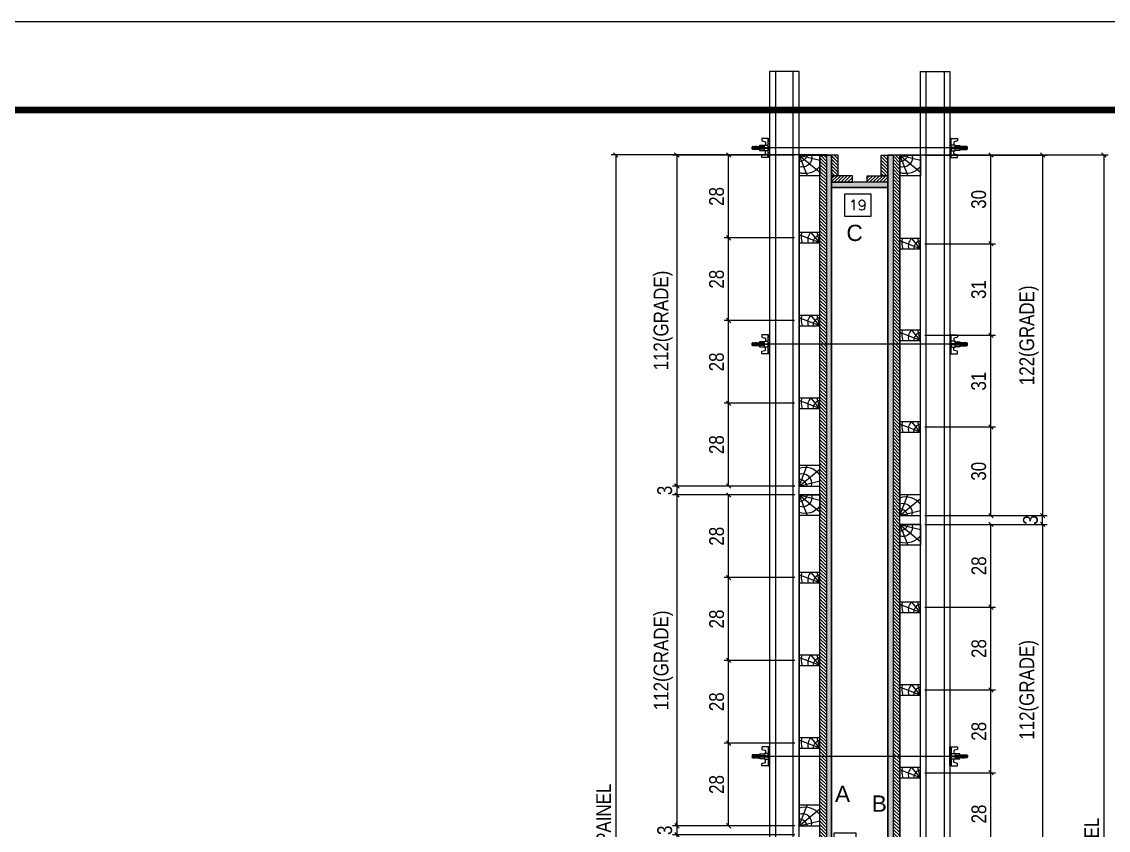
# Model space of a CAD drawing. Extents: x 14400 to 27878, y -21631 to 6985.
# Drawn here: x 16495.8 to 16988.5, y -2570.7 to -2203.9 of the extents above; entities that cross this region are included whole.
import ezdxf
from ezdxf.enums import TextEntityAlignment as Align

# ---------------------------------------------------------------- set-up
doc = ezdxf.new("R2010")
doc.units = 0
doc.linetypes.add('DASHED', pattern=[0.75, 0.5, -0.25])
for name, color, linetype in [('CHAPA', 1, 'Continuous'), ('COTA', 241, 'Continuous'), ('F-PILARES-S', 170, 'Continuous'), ('MEIO_PONT', 93, 'Continuous'), ('SARRAFO', 251, 'Continuous'), ('TEXTO_GERAL', 7, 'Continuous')]:
    doc.layers.add(name, color=color, linetype=linetype)
for name, color, linetype, lineweight in [('Folhas', 255, 'Continuous', 9), ('Hachura', 251, 'Continuous', 9), ('Madeira', 126, 'Continuous', 18), ('Perfil Metálico', 224, 'Continuous', 18), ('SARRAFO DE PRESSAO', 251, 'DASHED', 9)]:
    doc.layers.add(name, color=color, linetype=linetype, lineweight=lineweight)
doc.styles.add('ARIAL', font='arial.ttf')
doc.styles.add('COTA TECNICA 2X', font='techl___.ttf', dxfattribs={"height": 10})
doc.styles.add('ROMANS', font='romans.shx')
doc.dimstyles.new('Cota Seção interna', dxfattribs={"dimtxt": 7, "dimasz": 6, "dimexe": 0.18, "dimexo": 2, "dimgap": -4, "dimtad": 3, "dimdec": 1, "dimlfac": 0.5, "dimzin": 12, "dimdsep": 46, "dimtxsty": 'ROMANS', "dimblk": 'ARCHTICK', "dimcen": 0.09, "dimse1": 1, "dimse2": 1, "dimsd1": 1, "dimsd2": 1, "dimclrd": 180, "dimclre": 5, "dimclrt": 1, "dimadec": 0, "dimazin": 3, "dimtfac": 1, "dimtdec": 1, "dimtofl": 0, "dimtmove": 0, "dimatfit": 3, "dimldrblk": 'ARCHTICK', "dimfxl": 1, "dimtolj": 1, "dimtzin": 0, "dimarcsym": 0})
doc.dimstyles.new('SECAO PILAR', dxfattribs={"dimtxt": 10, "dimasz": 3, "dimexe": 3, "dimexo": 3, "dimgap": 3, "dimtad": 1, "dimdec": 1, "dimlfac": 0.5, "dimzin": 12, "dimdsep": 46, "dimtxsty": 'COTA TECNICA 2X', "dimblk1": 'OBLIQUE', "dimblk2": 'OBLIQUE', "dimsah": 1, "dimcen": 0.9, "dimclrd": 256, "dimclre": 256, "dimclrt": 256, "dimadec": 1, "dimazin": 3, "dimtfac": 1, "dimtdec": 1, "dimtmove": 0, "dimatfit": 3, "dimfxl": 1, "dimtolj": 1, "dimtzin": 12, "dimarcsym": 0})

# ---------------------------------------------------------------- blocks, each defined once
blk = doc.blocks.new('9999999999')
at = {"layer": 'Folhas'}
blk.add_lwpolyline([(98138.98, 34190.21), (99623.98, 34190.21), (99623.98, 35240.21), (98138.98, 35240.21)], close=True, dxfattribs=at)
at = {"layer": 'Folhas', "color": 30, "const_width": 3}
blk.add_lwpolyline([(98213.98, 34230.21), (99583.98, 34230.21), (99583.98, 35200.21), (98213.98, 35200.21)], close=True, dxfattribs=at)
blk = doc.blocks.new('*D1398')
at = {"layer": 'COTA', "color": 180, "lineweight": -2, "transparency": 16777216}
for p, q in [((548.51, 642.83), (533.51, 642.83)), ((533.51, 642.83), (533.51, 617.16)), ((548.51, 617.16), (548.51, 642.83)), ((533.51, 617.16), (548.51, 617.16))]:
    blk.add_line(p, q, dxfattribs=at)
at = {"layer": 'Defpoints', "color": 0, "transparency": 16777216}
for p in [(550.22, 1098.99), (550.22, 160.99), (552.51, 160.99)]:
    blk.add_point(p, dxfattribs=at)
at = {"layer": 'COTA', "color": 1, "transparency": 16777216, "insert": (541.01, 629.99), "char_height": 7, "attachment_point": 5, "rotation": 90, "style": 'ROMANS'}
blk.add_mtext('\\A1;469', dxfattribs=at)
blk = doc.blocks.new('_ArchTick')
at = {"color": 0, "linetype": 'ByBlock', "const_width": 0.15}
blk.add_lwpolyline([(-0.5, -0.5), (0.5, 0.5)], dxfattribs=at)
blk = doc.blocks.new('*D1409')
at = {"layer": 'COTA', "color": 180, "lineweight": -2, "transparency": 16777216}
for p, q in [((538.89, 1094.59), (520.89, 1094.59)), ((520.89, 1094.59), (520.89, 1079.59)), ((538.89, 1079.59), (538.89, 1094.59)), ((520.89, 1079.59), (538.89, 1079.59))]:
    blk.add_line(p, q, dxfattribs=at)
at = {"layer": 'Defpoints', "color": 0, "transparency": 16777216}
for p in [(512.22, 1098.99), (550.22, 1098.99), (512.22, 1075.59)]:
    blk.add_point(p, dxfattribs=at)
at = {"layer": 'COTA', "color": 1, "transparency": 16777216, "insert": (529.89, 1087.09), "char_height": 7, "attachment_point": 5, "style": 'ROMANS'}
blk.add_mtext('\\A1;19', dxfattribs=at)
blk = doc.blocks.new('PONTALETE')
at = {"layer": 'Madeira'}
for q in [(2.71, 7), (7, 5.76), (7, 1.74)]:
    blk.add_line((0, 0), q, dxfattribs=at)
blk.add_lwpolyline([(0, 0), (7, 0), (7, 7), (0, 7)], close=True, dxfattribs=at)
for centre, radius, start, end in [((2.04, 0.06), 6.23, 37.2818, 109.0913), ((1.09, 0.9), 3.19, 343.603, 109.9847), ((-0.21, -0.78), 3.09, 14.6322, 86.0383)]:
    blk.add_arc(centre, radius, start, end, dxfattribs=at)
blk = doc.blocks.new('MEIO PONTALETE')
at = {"layer": 'Madeira'}
for q in [(2.71, 7), (3.5, 2.88), (3.5, 0.87)]:
    blk.add_line((0, 0), q, dxfattribs=at)
blk.add_lwpolyline([(0, 0), (3.5, 0), (3.5, 7), (0, 7)], close=True, dxfattribs=at)
for centre, radius, start, end in [((2.04, 0.06), 6.23, 76.4499, 109.0913), ((1.09, 0.9), 3.19, 40.9063, 109.9847), ((-0.21, -0.78), 3.09, 14.6322, 86.0383)]:
    blk.add_arc(centre, radius, start, end, dxfattribs=at)
blk = doc.blocks.new('_Oblique')
at = {"color": 0, "linetype": 'ByBlock', "lineweight": -2}
blk.add_line((-0.5, -0.5), (0.5, 0.5), dxfattribs=at)
blk = doc.blocks.new('*D1349')
at = {"layer": 'COTA', "lineweight": -2, "transparency": 16777216}
for p, q in [((487.19, 1120.99), (404.48, 1120.99)), ((407.48, 1120.99), (407.48, 896.99)), ((487.16, 896.99), (404.48, 896.99))]:
    blk.add_line(p, q, dxfattribs=at)
at = {"layer": 'Defpoints', "color": 0, "transparency": 16777216}
for p in [(490.19, 1120.99), (407.48, 896.99), (490.16, 896.99)]:
    blk.add_point(p, dxfattribs=at)
at = {"layer": 'COTA', "lineweight": -2, "transparency": 16777216, "xscale": 3, "yscale": 3, "zscale": 3}
for p, rotation in [((407.48, 1120.99), 90), ((407.48, 896.99), 270)]:
    blk.add_blockref('_Oblique', p, dxfattribs=dict(at, rotation=rotation))
at = {"layer": 'COTA', "transparency": 16777216, "insert": (398.26, 1008.99), "char_height": 10, "attachment_point": 5, "rotation": 90, "style": 'COTA TECNICA 2X'}
blk.add_mtext('\\A1;112(GRADE)', dxfattribs=at)
blk = doc.blocks.new('*D1350')
at = {"layer": 'COTA', "lineweight": -2, "transparency": 16777216}
for p, q in [((487.17, 1064.99), (439.48, 1064.99)), ((442.48, 1008.99), (442.48, 1064.99)), ((487.17, 1008.99), (439.48, 1008.99))]:
    blk.add_line(p, q, dxfattribs=at)
at = {"layer": 'Defpoints', "color": 0, "transparency": 16777216}
for p in [(442.48, 1064.99), (490.17, 1064.99), (490.17, 1008.99)]:
    blk.add_point(p, dxfattribs=at)
at = {"layer": 'COTA', "lineweight": -2, "transparency": 16777216, "xscale": 3, "yscale": 3, "zscale": 3}
for p, rotation in [((442.48, 1064.99), 90), ((442.48, 1008.99), 270)]:
    blk.add_blockref('_Oblique', p, dxfattribs=dict(at, rotation=rotation))
at = {"layer": 'COTA', "transparency": 16777216, "insert": (434.38, 1036.99), "char_height": 10, "attachment_point": 5, "rotation": 90, "style": 'COTA TECNICA 2X'}
blk.add_mtext('\\A1;28', dxfattribs=at)
blk = doc.blocks.new('*D1351')
at = {"layer": 'COTA', "lineweight": -2, "transparency": 16777216}
for p, q in [((487.17, 1120.99), (439.48, 1120.99)), ((442.48, 1064.99), (442.48, 1120.99)), ((487.17, 1064.99), (439.48, 1064.99))]:
    blk.add_line(p, q, dxfattribs=at)
at = {"layer": 'Defpoints', "color": 0, "transparency": 16777216}
for p in [(442.48, 1120.99), (490.17, 1120.99), (490.17, 1064.99)]:
    blk.add_point(p, dxfattribs=at)
at = {"layer": 'COTA', "lineweight": -2, "transparency": 16777216, "xscale": 3, "yscale": 3, "zscale": 3}
for p, rotation in [((442.48, 1120.99), 90), ((442.48, 1064.99), 270)]:
    blk.add_blockref('_Oblique', p, dxfattribs=dict(at, rotation=rotation))
at = {"layer": 'COTA', "transparency": 16777216, "insert": (434.38, 1092.99), "char_height": 10, "attachment_point": 5, "rotation": 90, "style": 'COTA TECNICA 2X'}
blk.add_mtext('\\A1;28', dxfattribs=at)
blk = doc.blocks.new('*D1352')
at = {"layer": 'COTA', "lineweight": -2, "transparency": 16777216}
for p, q in [((487.17, 952.99), (439.48, 952.99)), ((442.48, 896.99), (442.48, 952.99)), ((487.2, 896.99), (439.48, 896.99))]:
    blk.add_line(p, q, dxfattribs=at)
at = {"layer": 'Defpoints', "color": 0, "transparency": 16777216}
for p in [(442.48, 952.99), (490.17, 952.99), (490.2, 896.99)]:
    blk.add_point(p, dxfattribs=at)
at = {"layer": 'COTA', "lineweight": -2, "transparency": 16777216, "xscale": 3, "yscale": 3, "zscale": 3}
for p, rotation in [((442.48, 952.99), 90), ((442.48, 896.99), 270)]:
    blk.add_blockref('_Oblique', p, dxfattribs=dict(at, rotation=rotation))
at = {"layer": 'COTA', "transparency": 16777216, "insert": (434.38, 924.99), "char_height": 10, "attachment_point": 5, "rotation": 90, "style": 'COTA TECNICA 2X'}
blk.add_mtext('\\A1;28', dxfattribs=at)
blk = doc.blocks.new('*D1353')
at = {"layer": 'COTA', "lineweight": -2, "transparency": 16777216}
for p, q in [((487.17, 1008.99), (439.48, 1008.99)), ((442.48, 952.99), (442.48, 1008.99)), ((487.17, 952.99), (439.48, 952.99))]:
    blk.add_line(p, q, dxfattribs=at)
at = {"layer": 'Defpoints', "color": 0, "transparency": 16777216}
for p in [(442.48, 1008.99), (490.17, 1008.99), (490.17, 952.99)]:
    blk.add_point(p, dxfattribs=at)
at = {"layer": 'COTA', "lineweight": -2, "transparency": 16777216, "xscale": 3, "yscale": 3, "zscale": 3}
for p, rotation in [((442.48, 1008.99), 90), ((442.48, 952.99), 270)]:
    blk.add_blockref('_Oblique', p, dxfattribs=dict(at, rotation=rotation))
at = {"layer": 'COTA', "transparency": 16777216, "insert": (434.38, 980.99), "char_height": 10, "attachment_point": 5, "rotation": 90, "style": 'COTA TECNICA 2X'}
blk.add_mtext('\\A1;28', dxfattribs=at)
blk = doc.blocks.new('*D1364')
at = {"layer": 'COTA', "lineweight": -2, "transparency": 16777216}
for p, q in [((487.23, 890.99), (404.52, 890.99)), ((407.52, 890.99), (407.52, 666.99)), ((487.2, 666.99), (404.52, 666.99))]:
    blk.add_line(p, q, dxfattribs=at)
at = {"layer": 'Defpoints', "color": 0, "transparency": 16777216}
for p in [(490.23, 890.99), (407.52, 666.99), (490.2, 666.99)]:
    blk.add_point(p, dxfattribs=at)
at = {"layer": 'COTA', "lineweight": -2, "transparency": 16777216, "xscale": 3, "yscale": 3, "zscale": 3}
for p, rotation in [((407.52, 890.99), 90), ((407.52, 666.99), 270)]:
    blk.add_blockref('_Oblique', p, dxfattribs=dict(at, rotation=rotation))
at = {"layer": 'COTA', "transparency": 16777216, "insert": (398.3, 778.99), "char_height": 10, "attachment_point": 5, "rotation": 90, "style": 'COTA TECNICA 2X'}
blk.add_mtext('\\A1;112(GRADE)', dxfattribs=at)
blk = doc.blocks.new('*D1365')
at = {"layer": 'COTA', "lineweight": -2, "transparency": 16777216}
for p, q in [((487.22, 834.99), (439.52, 834.99)), ((442.52, 778.99), (442.52, 834.99)), ((487.22, 778.99), (439.52, 778.99))]:
    blk.add_line(p, q, dxfattribs=at)
at = {"layer": 'Defpoints', "color": 0, "transparency": 16777216}
for p in [(442.52, 834.99), (490.22, 834.99), (490.22, 778.99)]:
    blk.add_point(p, dxfattribs=at)
at = {"layer": 'COTA', "lineweight": -2, "transparency": 16777216, "xscale": 3, "yscale": 3, "zscale": 3}
for p, rotation in [((442.52, 834.99), 90), ((442.52, 778.99), 270)]:
    blk.add_blockref('_Oblique', p, dxfattribs=dict(at, rotation=rotation))
at = {"layer": 'COTA', "transparency": 16777216, "insert": (434.43, 806.99), "char_height": 10, "attachment_point": 5, "rotation": 90, "style": 'COTA TECNICA 2X'}
blk.add_mtext('\\A1;28', dxfattribs=at)
blk = doc.blocks.new('*D1366')
at = {"layer": 'COTA', "lineweight": -2, "transparency": 16777216}
for p, q in [((487.22, 890.99), (439.52, 890.99)), ((442.52, 834.99), (442.52, 890.99)), ((487.22, 834.99), (439.52, 834.99))]:
    blk.add_line(p, q, dxfattribs=at)
at = {"layer": 'Defpoints', "color": 0, "transparency": 16777216}
for p in [(442.52, 890.99), (490.22, 890.99), (490.22, 834.99)]:
    blk.add_point(p, dxfattribs=at)
at = {"layer": 'COTA', "lineweight": -2, "transparency": 16777216, "xscale": 3, "yscale": 3, "zscale": 3}
for p, rotation in [((442.52, 890.99), 90), ((442.52, 834.99), 270)]:
    blk.add_blockref('_Oblique', p, dxfattribs=dict(at, rotation=rotation))
at = {"layer": 'COTA', "transparency": 16777216, "insert": (434.43, 862.99), "char_height": 10, "attachment_point": 5, "rotation": 90, "style": 'COTA TECNICA 2X'}
blk.add_mtext('\\A1;28', dxfattribs=at)
blk = doc.blocks.new('*D1367')
at = {"layer": 'COTA', "lineweight": -2, "transparency": 16777216}
for p, q in [((487.22, 722.99), (439.52, 722.99)), ((442.52, 666.99), (442.52, 722.99)), ((487.25, 666.99), (439.52, 666.99))]:
    blk.add_line(p, q, dxfattribs=at)
at = {"layer": 'Defpoints', "color": 0, "transparency": 16777216}
for p in [(442.52, 722.99), (490.22, 722.99), (490.25, 666.99)]:
    blk.add_point(p, dxfattribs=at)
at = {"layer": 'COTA', "lineweight": -2, "transparency": 16777216, "xscale": 3, "yscale": 3, "zscale": 3}
for p, rotation in [((442.52, 722.99), 90), ((442.52, 666.99), 270)]:
    blk.add_blockref('_Oblique', p, dxfattribs=dict(at, rotation=rotation))
at = {"layer": 'COTA', "transparency": 16777216, "insert": (434.43, 694.99), "char_height": 10, "attachment_point": 5, "rotation": 90, "style": 'COTA TECNICA 2X'}
blk.add_mtext('\\A1;28', dxfattribs=at)
blk = doc.blocks.new('*D1368')
at = {"layer": 'COTA', "lineweight": -2, "transparency": 16777216}
for p, q in [((487.22, 778.99), (439.52, 778.99)), ((442.52, 722.99), (442.52, 778.99)), ((487.22, 722.99), (439.52, 722.99))]:
    blk.add_line(p, q, dxfattribs=at)
at = {"layer": 'Defpoints', "color": 0, "transparency": 16777216}
for p in [(442.52, 778.99), (490.22, 778.99), (490.22, 722.99)]:
    blk.add_point(p, dxfattribs=at)
at = {"layer": 'COTA', "lineweight": -2, "transparency": 16777216, "xscale": 3, "yscale": 3, "zscale": 3}
for p, rotation in [((442.52, 778.99), 90), ((442.52, 722.99), 270)]:
    blk.add_blockref('_Oblique', p, dxfattribs=dict(at, rotation=rotation))
at = {"layer": 'COTA', "transparency": 16777216, "insert": (434.43, 750.99), "char_height": 10, "attachment_point": 5, "rotation": 90, "style": 'COTA TECNICA 2X'}
blk.add_mtext('\\A1;28', dxfattribs=at)
blk = doc.blocks.new('*D359')
at = {"layer": 'COTA', "lineweight": -2, "transparency": 16777216}
for p, q in [((25621.51, -1695.15), (25538.86, -1695.15)), ((25541.86, -1695.15), (25541.86, -1701.15)), ((25621.55, -1701.15), (25538.86, -1701.15))]:
    blk.add_line(p, q, dxfattribs=at)
at = {"layer": 'Defpoints', "color": 0, "transparency": 16777216}
for p in [(25624.51, -1695.15), (25541.86, -1701.15), (25624.55, -1701.15)]:
    blk.add_point(p, dxfattribs=at)
at = {"layer": 'COTA', "lineweight": -2, "transparency": 16777216, "xscale": 3, "yscale": 3, "zscale": 3}
for p, rotation in [((25541.86, -1695.15), 90), ((25541.86, -1701.15), 270)]:
    blk.add_blockref('_Oblique', p, dxfattribs=dict(at, rotation=rotation))
at = {"layer": 'COTA', "transparency": 16777216, "insert": (25533.64, -1698.15), "char_height": 10, "attachment_point": 5, "rotation": 90, "style": 'COTA TECNICA 2X'}
blk.add_mtext('\\A1;3', dxfattribs=at)
blk = doc.blocks.new('*D360')
at = {"layer": 'COTA', "lineweight": -2, "transparency": 16777216}
for p, q in [((25621.55, -1925.15), (25538.86, -1925.15)), ((25541.86, -1925.15), (25541.86, -1922.15)), ((25541.86, -1925.15), (25541.86, -1931.15)), ((25621.55, -1931.15), (25538.86, -1931.15)), ((25541.86, -1931.15), (25541.86, -1934.15))]:
    blk.add_line(p, q, dxfattribs=at)
at = {"layer": 'Defpoints', "color": 0, "transparency": 16777216}
for p in [(25624.55, -1925.15), (25541.86, -1931.15), (25624.55, -1931.15)]:
    blk.add_point(p, dxfattribs=at)
at = {"layer": 'COTA', "lineweight": -2, "transparency": 16777216, "xscale": 3, "yscale": 3, "zscale": 3}
for p, rotation in [((25541.86, -1925.15), 270), ((25541.86, -1931.15), 90)]:
    blk.add_blockref('_Oblique', p, dxfattribs=dict(at, rotation=rotation))
at = {"layer": 'COTA', "transparency": 16777216, "insert": (25533.64, -1928.15), "char_height": 10, "attachment_point": 5, "rotation": 90, "style": 'COTA TECNICA 2X'}
blk.add_mtext('\\A1;3', dxfattribs=at)
blk = doc.blocks.new('*D361')
at = {"layer": 'COTA', "color": 180, "lineweight": -2, "transparency": 16777216}
for p, q in [((25663.03, -1930.15), (25648.03, -1930.15)), ((25648.03, -1930.15), (25648.03, -1956.15)), ((25663.03, -1956.15), (25663.03, -1930.15)), ((25648.03, -1956.15), (25663.03, -1956.15))]:
    blk.add_line(p, q, dxfattribs=at)
at = {"layer": 'Defpoints', "color": 0, "transparency": 16777216}
for p in [(25646.55, -1493.15), (25667.03, -1493.15), (25646.55, -2393.15)]:
    blk.add_point(p, dxfattribs=at)
at = {"layer": 'COTA', "color": 1, "transparency": 16777216, "insert": (25655.53, -1943.15), "char_height": 7, "attachment_point": 5, "rotation": 90, "style": 'ROMANS'}
blk.add_mtext('\\A1;450', dxfattribs=at)
blk = doc.blocks.new('*D1374')
at = {"layer": 'COTA', "lineweight": -2, "transparency": 16777216}
for p, q in [((575.24, 1120.99), (657.95, 1120.99)), ((654.95, 1120.99), (654.95, 876.99)), ((575.27, 876.99), (657.95, 876.99))]:
    blk.add_line(p, q, dxfattribs=at)
at = {"layer": 'Defpoints', "color": 0, "transparency": 16777216}
for p in [(572.24, 1120.99), (572.27, 876.99), (654.95, 876.99)]:
    blk.add_point(p, dxfattribs=at)
at = {"layer": 'COTA', "lineweight": -2, "transparency": 16777216, "xscale": 3, "yscale": 3, "zscale": 3}
for p, rotation in [((654.95, 1120.99), 90), ((654.95, 876.99), 270)]:
    blk.add_blockref('_Oblique', p, dxfattribs=dict(at, rotation=rotation))
at = {"layer": 'COTA', "transparency": 16777216, "insert": (645.73, 998.99), "char_height": 10, "attachment_point": 5, "rotation": 90, "style": 'COTA TECNICA 2X'}
blk.add_mtext('\\A1;122(GRADE)', dxfattribs=at)
blk = doc.blocks.new('*D1375')
at = {"layer": 'COTA', "lineweight": -2, "transparency": 16777216}
for p, q in [((575.26, 1060.99), (622.95, 1060.99)), ((619.95, 998.99), (619.95, 1060.99)), ((575.26, 998.99), (622.95, 998.99))]:
    blk.add_line(p, q, dxfattribs=at)
at = {"layer": 'Defpoints', "color": 0, "transparency": 16777216}
for p in [(572.26, 1060.99), (619.95, 1060.99), (572.26, 998.99)]:
    blk.add_point(p, dxfattribs=at)
at = {"layer": 'COTA', "lineweight": -2, "transparency": 16777216, "xscale": 3, "yscale": 3, "zscale": 3}
for p, rotation in [((619.95, 1060.99), 90), ((619.95, 998.99), 270)]:
    blk.add_blockref('_Oblique', p, dxfattribs=dict(at, rotation=rotation))
at = {"layer": 'COTA', "transparency": 16777216, "insert": (611.73, 1029.99), "char_height": 10, "attachment_point": 5, "rotation": 90, "style": 'COTA TECNICA 2X'}
blk.add_mtext('\\A1;31', dxfattribs=at)
blk = doc.blocks.new('*D1376')
at = {"layer": 'COTA', "lineweight": -2, "transparency": 16777216}
for p, q in [((575.26, 1120.99), (622.95, 1120.99)), ((619.95, 1060.99), (619.95, 1120.99)), ((575.26, 1060.99), (622.95, 1060.99))]:
    blk.add_line(p, q, dxfattribs=at)
at = {"layer": 'Defpoints', "color": 0, "transparency": 16777216}
for p in [(572.26, 1120.99), (619.95, 1120.99), (572.26, 1060.99)]:
    blk.add_point(p, dxfattribs=at)
at = {"layer": 'COTA', "lineweight": -2, "transparency": 16777216, "xscale": 3, "yscale": 3, "zscale": 3}
for p, rotation in [((619.95, 1120.99), 90), ((619.95, 1060.99), 270)]:
    blk.add_blockref('_Oblique', p, dxfattribs=dict(at, rotation=rotation))
at = {"layer": 'COTA', "transparency": 16777216, "insert": (611.73, 1090.99), "char_height": 10, "attachment_point": 5, "rotation": 90, "style": 'COTA TECNICA 2X'}
blk.add_mtext('\\A1;30', dxfattribs=at)
blk = doc.blocks.new('*D1377')
at = {"layer": 'COTA', "lineweight": -2, "transparency": 16777216}
for p, q in [((575.26, 936.99), (622.95, 936.99)), ((619.95, 876.99), (619.95, 936.99)), ((575.23, 876.99), (622.95, 876.99))]:
    blk.add_line(p, q, dxfattribs=at)
at = {"layer": 'Defpoints', "color": 0, "transparency": 16777216}
for p in [(572.26, 936.99), (619.95, 936.99), (572.23, 876.99)]:
    blk.add_point(p, dxfattribs=at)
at = {"layer": 'COTA', "lineweight": -2, "transparency": 16777216, "xscale": 3, "yscale": 3, "zscale": 3}
for p, rotation in [((619.95, 936.99), 90), ((619.95, 876.99), 270)]:
    blk.add_blockref('_Oblique', p, dxfattribs=dict(at, rotation=rotation))
at = {"layer": 'COTA', "transparency": 16777216, "insert": (611.73, 906.99), "char_height": 10, "attachment_point": 5, "rotation": 90, "style": 'COTA TECNICA 2X'}
blk.add_mtext('\\A1;30', dxfattribs=at)
blk = doc.blocks.new('*D1378')
at = {"layer": 'COTA', "lineweight": -2, "transparency": 16777216}
for p, q in [((575.26, 998.99), (622.95, 998.99)), ((619.95, 936.99), (619.95, 998.99)), ((575.26, 936.99), (622.95, 936.99))]:
    blk.add_line(p, q, dxfattribs=at)
at = {"layer": 'Defpoints', "color": 0, "transparency": 16777216}
for p in [(572.26, 998.99), (619.95, 998.99), (572.26, 936.99)]:
    blk.add_point(p, dxfattribs=at)
at = {"layer": 'COTA', "lineweight": -2, "transparency": 16777216, "xscale": 3, "yscale": 3, "zscale": 3}
for p, rotation in [((619.95, 998.99), 90), ((619.95, 936.99), 270)]:
    blk.add_blockref('_Oblique', p, dxfattribs=dict(at, rotation=rotation))
at = {"layer": 'COTA', "transparency": 16777216, "insert": (611.73, 967.99), "char_height": 10, "attachment_point": 5, "rotation": 90, "style": 'COTA TECNICA 2X'}
blk.add_mtext('\\A1;31', dxfattribs=at)
blk = doc.blocks.new('*D1384')
at = {"layer": 'COTA', "lineweight": -2, "transparency": 16777216}
for p, q in [((575.24, 870.99), (657.95, 870.99)), ((654.95, 870.99), (654.95, 646.99)), ((575.27, 646.99), (657.95, 646.99))]:
    blk.add_line(p, q, dxfattribs=at)
at = {"layer": 'Defpoints', "color": 0, "transparency": 16777216}
for p in [(572.24, 870.99), (572.27, 646.99), (654.95, 646.99)]:
    blk.add_point(p, dxfattribs=at)
at = {"layer": 'COTA', "lineweight": -2, "transparency": 16777216, "xscale": 3, "yscale": 3, "zscale": 3}
for p, rotation in [((654.95, 870.99), 90), ((654.95, 646.99), 270)]:
    blk.add_blockref('_Oblique', p, dxfattribs=dict(at, rotation=rotation))
at = {"layer": 'COTA', "transparency": 16777216, "insert": (645.73, 758.99), "char_height": 10, "attachment_point": 5, "rotation": 90, "style": 'COTA TECNICA 2X'}
blk.add_mtext('\\A1;112(GRADE)', dxfattribs=at)
blk = doc.blocks.new('*D1385')
at = {"layer": 'COTA', "lineweight": -2, "transparency": 16777216}
for p, q in [((575.26, 814.99), (622.95, 814.99)), ((619.95, 758.99), (619.95, 814.99)), ((575.26, 758.99), (622.95, 758.99))]:
    blk.add_line(p, q, dxfattribs=at)
at = {"layer": 'Defpoints', "color": 0, "transparency": 16777216}
for p in [(572.26, 814.99), (619.95, 814.99), (572.26, 758.99)]:
    blk.add_point(p, dxfattribs=at)
at = {"layer": 'COTA', "lineweight": -2, "transparency": 16777216, "xscale": 3, "yscale": 3, "zscale": 3}
for p, rotation in [((619.95, 814.99), 90), ((619.95, 758.99), 270)]:
    blk.add_blockref('_Oblique', p, dxfattribs=dict(at, rotation=rotation))
at = {"layer": 'COTA', "transparency": 16777216, "insert": (611.86, 786.99), "char_height": 10, "attachment_point": 5, "rotation": 90, "style": 'COTA TECNICA 2X'}
blk.add_mtext('\\A1;28', dxfattribs=at)
blk = doc.blocks.new('*D1386')
at = {"layer": 'COTA', "lineweight": -2, "transparency": 16777216}
for p, q in [((575.26, 870.99), (622.95, 870.99)), ((619.95, 814.99), (619.95, 870.99)), ((575.26, 814.99), (622.95, 814.99))]:
    blk.add_line(p, q, dxfattribs=at)
at = {"layer": 'Defpoints', "color": 0, "transparency": 16777216}
for p in [(572.26, 870.99), (619.95, 870.99), (572.26, 814.99)]:
    blk.add_point(p, dxfattribs=at)
at = {"layer": 'COTA', "lineweight": -2, "transparency": 16777216, "xscale": 3, "yscale": 3, "zscale": 3}
for p, rotation in [((619.95, 870.99), 90), ((619.95, 814.99), 270)]:
    blk.add_blockref('_Oblique', p, dxfattribs=dict(at, rotation=rotation))
at = {"layer": 'COTA', "transparency": 16777216, "insert": (611.86, 842.99), "char_height": 10, "attachment_point": 5, "rotation": 90, "style": 'COTA TECNICA 2X'}
blk.add_mtext('\\A1;28', dxfattribs=at)
blk = doc.blocks.new('*D1387')
at = {"layer": 'COTA', "lineweight": -2, "transparency": 16777216}
for p, q in [((575.26, 702.99), (622.95, 702.99)), ((619.95, 646.99), (619.95, 702.99)), ((575.23, 646.99), (622.95, 646.99))]:
    blk.add_line(p, q, dxfattribs=at)
at = {"layer": 'Defpoints', "color": 0, "transparency": 16777216}
for p in [(572.26, 702.99), (619.95, 702.99), (572.23, 646.99)]:
    blk.add_point(p, dxfattribs=at)
at = {"layer": 'COTA', "lineweight": -2, "transparency": 16777216, "xscale": 3, "yscale": 3, "zscale": 3}
for p, rotation in [((619.95, 702.99), 90), ((619.95, 646.99), 270)]:
    blk.add_blockref('_Oblique', p, dxfattribs=dict(at, rotation=rotation))
at = {"layer": 'COTA', "transparency": 16777216, "insert": (611.86, 674.99), "char_height": 10, "attachment_point": 5, "rotation": 90, "style": 'COTA TECNICA 2X'}
blk.add_mtext('\\A1;28', dxfattribs=at)
blk = doc.blocks.new('*D1388')
at = {"layer": 'COTA', "lineweight": -2, "transparency": 16777216}
for p, q in [((575.26, 758.99), (622.95, 758.99)), ((619.95, 702.99), (619.95, 758.99)), ((575.26, 702.99), (622.95, 702.99))]:
    blk.add_line(p, q, dxfattribs=at)
at = {"layer": 'Defpoints', "color": 0, "transparency": 16777216}
for p in [(572.26, 758.99), (619.95, 758.99), (572.26, 702.99)]:
    blk.add_point(p, dxfattribs=at)
at = {"layer": 'COTA', "lineweight": -2, "transparency": 16777216, "xscale": 3, "yscale": 3, "zscale": 3}
for p, rotation in [((619.95, 758.99), 90), ((619.95, 702.99), 270)]:
    blk.add_blockref('_Oblique', p, dxfattribs=dict(at, rotation=rotation))
at = {"layer": 'COTA', "transparency": 16777216, "insert": (611.86, 730.99), "char_height": 10, "attachment_point": 5, "rotation": 90, "style": 'COTA TECNICA 2X'}
blk.add_mtext('\\A1;28', dxfattribs=at)
blk = doc.blocks.new('*D1410')
at = {"layer": 'COTA', "lineweight": -2, "transparency": 16777216}
for p, q in [((575.26, 876.99), (657.95, 876.99)), ((654.95, 870.99), (654.95, 876.99)), ((575.26, 870.99), (657.95, 870.99))]:
    blk.add_line(p, q, dxfattribs=at)
at = {"layer": 'Defpoints', "color": 0, "transparency": 16777216}
for p in [(572.26, 876.99), (654.95, 876.99), (572.26, 870.99)]:
    blk.add_point(p, dxfattribs=at)
at = {"layer": 'COTA', "lineweight": -2, "transparency": 16777216, "xscale": 3, "yscale": 3, "zscale": 3}
for p, rotation in [((654.95, 876.99), 90), ((654.95, 870.99), 270)]:
    blk.add_blockref('_Oblique', p, dxfattribs=dict(at, rotation=rotation))
at = {"layer": 'COTA', "transparency": 16777216, "insert": (646.73, 873.99), "char_height": 10, "attachment_point": 5, "rotation": 90, "style": 'COTA TECNICA 2X'}
blk.add_mtext('\\A1;3', dxfattribs=at)
blk = doc.blocks.new('C')
at = {"layer": 'Hachura', "color": 0}
for p, q in [((0, 3.22), (0, -3.22)), ((0.45, 3.22), (0, 3.22)), ((0.46, 3.16), (0, 3.16)), ((0.46, 3.05), (0, 3.05)), ((0.46, 2.88), (0, 2.88)), ((0, 2.75), (0, -1.16)), ((0.46, 2.65), (0, 2.65)), ((0.46, 2.23), (0, 2.23)), ((0.46, 1.51), (0, 1.51)), ((0.39, 0.49), (0.17, 0.49)), ((0.45, -3.23), (0.45, 3.22)), ((0.45, 3.22), (2.58, 3.22)), ((1.74, 0.97), (0.45, 0.97)), ((1.45, 0.1), (0.45, 0.1)), ((1.35, 1.94), (1.35, 0.96)), ((2.58, 2.39), (1.47, 2.09)), ((1.74, -0.97), (1.74, 0.97)), ((1.74, 0.97), (1.74, 0.84)), ((1.74, 0.97), (1.74, 0.84)), ((1.74, 0.84), (3.35, 0.84)), ((3.35, 0.45), (1.74, 0.45)), ((2.58, 3.22), (2.58, 2.39)), ((3.32, 0.84), (3.32, -0.84)), ((3.35, 0.84), (3.35, -0.84)), ((3.68, 0.45), (3.35, 0.45)), ((3.84, -0.52), (3.35, 0.45)), ((3.35, 0.06), (3.67, -0.57)), ((3.68, 0.45), (4.16, -0.52)), ((3.72, 0.5), (4.25, -0.57)), ((4.37, -0.55), (3.83, 0.53)), ((4.15, 0.45), (3.93, 0.45)), ((4.42, -0.52), (3.93, 0.45)), ((4.15, 0.45), (4.26, 0.45)), ((4.26, 0.45), (4.74, -0.52)), ((4.3, 0.5), (4.83, -0.57)), ((4.95, -0.55), (4.41, 0.53)), ((4.51, 0.45), (4.84, 0.45)), ((5, -0.52), (4.51, 0.45)), ((4.84, 0.45), (5.32, -0.52)), ((4.88, 0.5), (5.41, -0.57)), ((5.53, -0.55), (4.99, 0.53)), ((5.58, -0.52), (5.09, 0.45)), ((5.42, 0.45), (5.09, 0.45)), ((5.58, -0.52), (5.09, 0.45)), ((5.42, 0.45), (5.74, -0.19)), ((5.46, 0.5), (5.74, -0.07)), ((5.74, 0.19), (5.57, 0.53)), ((5.74, 0.32), (5.68, 0.45)), ((5.68, 0.45), (5.74, 0.45)), ((5.74, 0.45), (5.9, 0.29)), ((5.74, 0.45), (5.74, -0.52)), ((5.9, -0.36), (5.9, 0.29)), ((0.45, 0), (0, 0)), ((0.46, -1.52), (0, -1.52)), ((0.46, -2.23), (0, -2.23)), ((0.46, -2.65), (0, -2.65)), ((0.46, -2.88), (0, -2.88)), ((0.46, -3.05), (0, -3.05)), ((0.46, -3.16), (0, -3.16)), ((0, -3.22), (2.57, -3.22)), ((0.08, -0.48), (0.29, -0.48)), ((0.29, -0.48), (0.4, -0.48)), ((0.45, 0), (0.45, -0.97)), ((0.45, -0.16), (1.45, -0.16)), ((0.45, -0.65), (0.45, -0.32)), ((0.45, -3.23), (0.45, -0.65)), ((0.45, -0.97), (1.74, -0.97)), ((1.35, -1.94), (1.35, -0.97)), ((2.58, -2.39), (1.47, -2.1)), ((3.35, -0.32), (1.74, -0.32)), ((3.35, -0.84), (1.74, -0.84)), ((2.58, -3.23), (2.58, -2.39)), ((3.35, -0.07), (3.58, -0.52)), ((3.35, -0.52), (3.58, -0.52)), ((3.84, -0.52), (4.16, -0.52)), ((4.42, -0.52), (4.74, -0.52)), ((4.63, -0.52), (4.74, -0.52)), ((5, -0.52), (5.32, -0.52)), ((5.58, -0.52), (5.74, -0.52)), ((5.74, -0.52), (5.9, -0.36)), ((5.74, -0.52), (5.74, -0.52))]:
    blk.add_line(p, q, dxfattribs=at)
for centre, radius, start, end in [((1.52, 1.94), 0.161, 104.7436, 180), ((1.44, -0.03), 0.129, 272.695, 87.305), ((3.81, 0.39), 0.143, 25.5688, 154.4312), ((4.39, 0.39), 0.143, 25.5688, 154.4312), ((4.97, 0.39), 0.143, 25.5688, 154.4312), ((5.55, 0.39), 0.143, 25.5688, 154.4312), ((0.17, -0.37), 0.174, 221.744, 317.8592), ((1.52, -1.94), 0.161, 180, 255.2564), ((3.71, -0.4), 0.174, 222.1408, 318.256), ((4.29, -0.4), 0.174, 222.1408, 318.256), ((4.87, -0.4), 0.174, 222.1408, 318.256), ((5.45, -0.4), 0.174, 222.1408, 318.256), ((5.61, -0.4), 0.174, 317.8592, 318.256)]:
    blk.add_arc(centre, radius, start, end, dxfattribs=at)
blk = doc.blocks.new('*D1394')
at = {"layer": 'COTA', "linetype": 'ByBlock', "lineweight": -2, "transparency": 16777216}
for p, q in [((509.17, 1121.06), (363.1, 1121.06)), ((366.1, 1121.06), (366.1, 206.99)), ((509.22, 206.99), (363.1, 206.99))]:
    blk.add_line(p, q, dxfattribs=at)
at = {"layer": 'Defpoints', "color": 0, "linetype": 'ByBlock', "transparency": 16777216}
for p in [(512.17, 1121.06), (366.1, 206.99), (512.22, 206.99)]:
    blk.add_point(p, dxfattribs=at)
at = {"layer": 'COTA', "linetype": 'ByBlock', "lineweight": -2, "transparency": 16777216, "xscale": 3, "yscale": 3, "zscale": 3}
for p, rotation in [((366.1, 1121.06), 90), ((366.1, 206.99), 270)]:
    blk.add_blockref('_Oblique', p, dxfattribs=dict(at, rotation=rotation))
at = {"layer": 'COTA', "linetype": 'ByBlock', "transparency": 16777216, "insert": (357.99, 664.03), "char_height": 10, "attachment_point": 5, "rotation": 90, "style": 'COTA TECNICA 2X'}
blk.add_mtext('\\A1;457 PAINEL', dxfattribs=at)
blk = doc.blocks.new('*D1396')
at = {"layer": 'COTA', "linetype": 'ByBlock', "lineweight": -2, "transparency": 16777216}
for p, q in [((553.26, 1121.06), (699.33, 1121.06)), ((696.33, 1121.06), (696.33, 160.99)), ((575.22, 160.99), (699.33, 160.99))]:
    blk.add_line(p, q, dxfattribs=at)
at = {"layer": 'Defpoints', "color": 0, "linetype": 'ByBlock', "transparency": 16777216}
for p in [(550.26, 1121.06), (572.22, 160.99), (696.33, 160.99)]:
    blk.add_point(p, dxfattribs=at)
at = {"layer": 'COTA', "linetype": 'ByBlock', "lineweight": -2, "transparency": 16777216, "xscale": 3, "yscale": 3, "zscale": 3}
for p, rotation in [((696.33, 1121.06), 90), ((696.33, 160.99), 270)]:
    blk.add_blockref('_Oblique', p, dxfattribs=dict(at, rotation=rotation))
at = {"layer": 'COTA', "linetype": 'ByBlock', "transparency": 16777216, "insert": (688.21, 641.03), "char_height": 10, "attachment_point": 5, "rotation": 90, "style": 'COTA TECNICA 2X'}
blk.add_mtext('\\A1;480 PAINEL', dxfattribs=at)
blk = doc.blocks.new('A$C158c4ecb')
at = {"layer": 'Hachura'}
h = blk.add_hatch(dxfattribs=at)
h.set_pattern_fill('ANSI31', color=256, scale=0.5, angle=270, style=0)
h.set_pattern_definition([(315, (23035.6786, -8378.4874), (1.12253202, 1.12253202), [])])
h.paths.add_polyline_path([(508.62, 206.99), (504.22, 206.99), (504.22, 1120.99), (508.62, 1120.99)])
h = blk.add_hatch(color=256, dxfattribs=at)
h.dxf.hatch_style = 1
h.paths.add_polyline_path([(512.22, 206.99), (512.22, 1120.99), (508.62, 1120.99), (508.62, 206.99)])
h = blk.add_hatch(dxfattribs=at)
h.set_pattern_fill('ANSI31', color=256, scale=0.5, angle=270, style=0)
h.set_pattern_definition([(315, (23027.6786, -8327.4874), (1.12253202, 1.12253202), [])])
h.paths.add_polyline_path([(516.62, 1106.99), (512.22, 1106.99), (512.22, 1120.99), (516.62, 1120.99)])
h = blk.add_hatch(dxfattribs=at)
h.set_pattern_fill('ANSI31', color=256, scale=0.5, angle=270, style=0)
h.set_pattern_definition([(315, (23015.6786, -8327.4874), (1.12253202, 1.12253202), [])])
h.paths.add_polyline_path([(545.82, 1106.99), (550.22, 1106.99), (550.22, 1120.99), (545.82, 1120.99)])
h = blk.add_hatch(color=256, dxfattribs=at)
h.dxf.hatch_style = 1
h.paths.add_polyline_path([(550.22, 160.99), (550.22, 1120.99), (553.82, 1120.99), (553.82, 160.99)])
h = blk.add_hatch(dxfattribs=at)
h.set_pattern_fill('ANSI31', color=256, scale=0.5, angle=270, style=0)
h.set_pattern_definition([(315, (23023.6786, -8378.4874), (1.12253202, 1.12253202), [])])
h.paths.add_polyline_path([(553.84, 160.99), (558.24, 160.99), (558.22, 1120.99), (553.82, 1120.99)])
h = blk.add_hatch(dxfattribs=at)
h.set_pattern_fill('ANSI31', color=256, scale=0.5, angle=360, style=0)
h.set_pattern_definition([(45, (9269.8223, 23706.2726), (-1.12253202, 1.12253202), [])])
h.paths.add_polyline_path([(512.22, 1102.59), (512.22, 1106.99), (526.22, 1106.99), (526.22, 1102.59)])
h = blk.add_hatch(dxfattribs=at)
h.set_pattern_fill('ANSI31', color=256, scale=0.5, angle=360, style=0)
h.set_pattern_definition([(45, (9257.8223, 23706.2726), (-1.12253202, 1.12253202), [])])
h.paths.add_polyline_path([(550.22, 1102.59), (550.22, 1106.99), (536.22, 1106.99), (536.22, 1102.59)])
h = blk.add_hatch(color=256, dxfattribs=at)
h.dxf.hatch_style = 1
h.paths.add_polyline_path([(512.22, 1102.59), (512.22, 1098.99), (550.22, 1098.99), (550.22, 1102.59)])
at = {"layer": 'CHAPA'}
for points in [[(512.22, 206.99), (512.22, 1120.99), (508.62, 1120.99), (508.62, 206.99)], [(550.22, 160.99), (550.22, 1120.99), (553.82, 1120.99), (553.82, 160.99)], [(512.22, 1102.59), (512.22, 1098.99), (550.22, 1098.99), (550.22, 1102.59)]]:
    blk.add_lwpolyline(points, close=True, dxfattribs=at)
at = {"layer": 'F-PILARES-S', "linetype": 'Continuous'}
blk.add_lwpolyline([(550.22, 160.99), (550.22, 1098.99), (512.22, 1098.99), (512.22, 198.99), (72.22, 198.99), (72.22, 160.99), (550.22, 160.99)], dxfattribs=at)
at = {"layer": 'Hachura'}
for p, q in [((603.06, 1125.86), (458.69, 1125.86)), ((603.06, 992.99), (458.69, 992.99)), ((603.74, 714.01), (463.25, 714.01))]:
    blk.add_line(p, q, dxfattribs=at)
blk.add_lwpolyline([(558.26, 1120.99), (553.82, 1120.99), (553.82, 160.99), (558.26, 160.99)], close=True, dxfattribs=at)
at = {"layer": 'Madeira'}
for points in [[(504.17, 1120.99), (490.17, 1120.99), (490.17, 896.99), (504.17, 896.99)], [(572.26, 1120.99), (558.26, 1120.99), (558.26, 876.99), (572.26, 876.99)], [(504.22, 890.99), (490.22, 890.99), (490.22, 666.99), (504.22, 666.99)], [(572.26, 870.99), (558.26, 870.99), (558.26, 646.99), (572.26, 646.99)]]:
    blk.add_lwpolyline(points, close=True, dxfattribs=at)
at = {"layer": 'Perfil Metálico'}
for points in [[(490.17, 1177.64), (470.17, 1177.64), (470.17, 206.99), (490.17, 206.99)], [(474.17, 206.99), (486.17, 206.99), (486.17, 1177.64), (474.17, 1177.64)], [(572.26, 1177.64), (592.26, 1177.64), (592.26, 95.54), (572.26, 95.54)], [(588.26, 95.54), (576.26, 95.54), (576.26, 1177.64), (588.26, 1177.64)]]:
    blk.add_lwpolyline(points, close=True, dxfattribs=at)
at = {"layer": 'SARRAFO'}
blk.add_line((504.22, 206.99), (504.17, 1120.99), dxfattribs=at)
for points in [[(504.17, 1120.99), (512.22, 1120.99), (512.22, 206.99), (504.22, 206.99)], [(558.26, 1120.99), (550.22, 1120.99), (550.22, 160.99), (558.22, 160.99)]]:
    blk.add_lwpolyline(points, dxfattribs=at)
for points in [[(512.22, 1120.99), (512.22, 1106.99), (516.62, 1106.99), (516.62, 1120.99)], [(550.22, 1120.99), (550.22, 1106.99), (545.82, 1106.99), (545.82, 1120.99)], [(526.22, 1106.99), (512.22, 1106.99), (512.22, 1102.59), (526.22, 1102.59)], [(536.22, 1106.99), (550.22, 1106.99), (550.22, 1102.59), (536.22, 1102.59)]]:
    blk.add_lwpolyline(points, close=True, dxfattribs=at)
at = {"layer": 'Hachura', "linetype": 'Continuous', "yscale": 2, "zscale": 2}
for p, xscale in [((470.17, 1125.86), -2), ((592.26, 1125.86), 2), ((470.17, 992.99), -2), ((592.26, 992.99), 2)]:
    blk.add_blockref('C', p, dxfattribs=dict(at, xscale=xscale))
at = {"layer": 'Hachura', "linetype": 'Continuous', "yscale": 2, "zscale": 2, "rotation": 180}
for p, xscale in [((470.25, 714), 2), ((592.26, 714), -2)]:
    blk.add_blockref('C', p, dxfattribs=dict(at, xscale=xscale))
at = {"layer": 'MEIO_PONT'}
for name, p, xscale, yscale, zscale, rotation in [('PONTALETE', (490.17, 1120.99), -2, 2, 2, 180), ('PONTALETE', (558.26, 1120.99), -2, 2, 2, 180), ('MEIO PONTALETE', (504.17, 1061.49), 1.999999997962732, 1.999999997962732, 1.999999997962732, 90), ('MEIO PONTALETE', (572.26, 1057.49), 1.999999997962732, 1.999999997962732, 1.999999997962732, 90), ('MEIO PONTALETE', (504.17, 1005.49), 1.999999997962732, 1.999999997962732, 1.999999997962732, 90), ('MEIO PONTALETE', (572.26, 995.49), 1.999999997962732, 1.999999997962732, 1.999999997962732, 90), ('MEIO PONTALETE', (504.17, 949.49), 1.999999997962732, 1.999999997962732, 1.999999997962732, 90), ('MEIO PONTALETE', (572.26, 933.49), 1.999999997962732, 1.999999997962732, 1.999999997962732, 90), ('PONTALETE', (490.22, 890.99), -2, 2, 2, 180), ('PONTALETE', (558.26, 870.99), -2, 2, 2, 180), ('MEIO PONTALETE', (504.22, 831.49), 1.999999997962732, 1.999999997962732, 1.999999997962732, 90), ('MEIO PONTALETE', (572.26, 811.49), 1.999999997962732, 1.999999997962732, 1.999999997962732, 90), ('MEIO PONTALETE', (504.22, 775.49), 1.999999997962732, 1.999999997962732, 1.999999997962732, 90), ('MEIO PONTALETE', (572.26, 755.49), 1.999999997962732, 1.999999997962732, 1.999999997962732, 90), ('MEIO PONTALETE', (504.22, 719.49), 1.999999997962732, 1.999999997962732, 1.999999997962732, 90), ('MEIO PONTALETE', (572.26, 699.49), 1.999999997962732, 1.999999997962732, 1.999999997962732, 90)]:
    blk.add_blockref(name, p, dxfattribs=dict(at, xscale=xscale, yscale=yscale, zscale=zscale, rotation=rotation))
at = {"layer": 'MEIO_PONT', "xscale": 2, "yscale": 2, "zscale": 2}
for p in [(490.17, 896.99), (558.26, 876.99), (490.22, 666.99)]:
    blk.add_blockref('PONTALETE', p, dxfattribs=at)
at = {"layer": 'TEXTO_GERAL', "style": 'ARIAL'}
for s, p in [('C', (527.74, 1068.32)), ('A', (519.58, 688.59)), ('B', (544.44, 682.08))]:
    blk.add_text(s, height=11, dxfattribs=at).set_placement(p, align=Align.MIDDLE_CENTER)
at = {"layer": 'COTA', "linetype": 'ByBlock'}
for base, p1, p2, picture, middle in [((366.1, 206.99), (512.17, 1121.06), (512.22, 206.99), '*D1394', (357.99, 664.03)), ((696.33, 160.99), (550.26, 1121.06), (572.22, 160.99), '*D1396', (688.21, 641.03))]:
    dim = blk.add_linear_dim(base=base, p1=p1, p2=p2, angle=270, text='<> PAINEL', dimstyle='SECAO PILAR', override={"dimtmove": 1}, dxfattribs=at)
    dim.commit()
    dim.dimension.update_dxf_attribs({"geometry": picture, "text_midpoint": middle})
at = {"layer": 'COTA'}
for base, p1, p2, picture, middle in [((407.48, 896.99), (490.19, 1120.99), (490.16, 896.99), '*D1349', (398.26, 1008.99)), ((654.95, 876.99), (572.24, 1120.99), (572.27, 876.99), '*D1374', (645.73, 998.99)), ((407.52, 666.99), (490.23, 890.99), (490.2, 666.99), '*D1364', (398.3, 778.99)), ((654.95, 646.99), (572.24, 870.99), (572.27, 646.99), '*D1384', (645.73, 758.99))]:
    dim = blk.add_linear_dim(base=base, p1=p1, p2=p2, angle=90, text='<>(GRADE)', dimstyle='SECAO PILAR', dxfattribs=at)
    dim.commit()
    dim.dimension.update_dxf_attribs({"geometry": picture, "text_midpoint": middle})
for base, p1, p2, picture, middle in [((442.48, 1120.99), (490.17, 1064.99), (490.17, 1120.99), '*D1351', (434.38, 1092.99)), ((619.95, 1120.99), (572.26, 1060.99), (572.26, 1120.99), '*D1376', (611.73, 1090.99)), ((442.48, 1064.99), (490.17, 1008.99), (490.17, 1064.99), '*D1350', (434.38, 1036.99)), ((619.95, 1060.99), (572.26, 998.99), (572.26, 1060.99), '*D1375', (611.73, 1029.99)), ((442.48, 1008.99), (490.17, 952.99), (490.17, 1008.99), '*D1353', (434.38, 980.99)), ((619.95, 998.99), (572.26, 936.99), (572.26, 998.99), '*D1378', (611.73, 967.99)), ((442.48, 952.99), (490.2, 896.99), (490.17, 952.99), '*D1352', (434.38, 924.99)), ((619.95, 936.99), (572.23, 876.99), (572.26, 936.99), '*D1377', (611.73, 906.99)), ((442.52, 890.99), (490.22, 834.99), (490.22, 890.99), '*D1366', (434.43, 862.99)), ((619.95, 870.99), (572.26, 814.99), (572.26, 870.99), '*D1386', (611.86, 842.99)), ((442.52, 834.99), (490.22, 778.99), (490.22, 834.99), '*D1365', (434.43, 806.99)), ((619.95, 814.99), (572.26, 758.99), (572.26, 814.99), '*D1385', (611.86, 786.99)), ((442.52, 778.99), (490.22, 722.99), (490.22, 778.99), '*D1368', (434.43, 750.99)), ((619.95, 758.99), (572.26, 702.99), (572.26, 758.99), '*D1388', (611.86, 730.99)), ((442.52, 722.99), (490.25, 666.99), (490.22, 722.99), '*D1367', (434.43, 694.99)), ((619.95, 702.99), (572.23, 646.99), (572.26, 702.99), '*D1387', (611.86, 674.99))]:
    dim = blk.add_linear_dim(base=base, p1=p1, p2=p2, angle=90, dimstyle='SECAO PILAR', dxfattribs=at)
    dim.commit()
    dim.dimension.update_dxf_attribs({"geometry": picture, "text_midpoint": middle})
dim = blk.add_linear_dim(base=(512.22, 1075.59), p1=(550.22, 1098.99), p2=(512.22, 1098.99), dimstyle='Cota Seção interna', dxfattribs=at)
dim.commit()
dim.dimension.update_dxf_attribs({"geometry": '*D1409', "text_midpoint": (529.89, 1075.59), "dimtype": 160})
for base, p1, p2, dimstyle, picture, middle in [((532.69, 1098.99), (512.22, 198.99), (512.22, 1098.99), 'Cota Seção interna', '*D361', (532.69, 648.99)), ((407.52, 890.99), (490.17, 896.99), (490.22, 890.99), 'SECAO PILAR', '*D359', (407.52, 893.99)), ((407.52, 660.99), (490.22, 666.99), (490.22, 660.99), 'SECAO PILAR', '*D360', (407.52, 663.99))]:
    dim = blk.add_linear_dim(base=base, p1=p1, p2=p2, angle=90, dimstyle=dimstyle, dxfattribs=at)
    dim.commit()
    dim.dimension.update_dxf_attribs({"geometry": picture, "text_midpoint": middle, "dimtype": 128, "insert": (-25134.34, 2592.14)})
for base, p1, p2, dimstyle, picture, middle in [((552.51, 160.99), (550.22, 1098.99), (550.22, 160.99), 'Cota Seção interna', '*D1398', (552.51, 629.99)), ((654.95, 876.99), (572.26, 870.99), (572.26, 876.99), 'SECAO PILAR', '*D1410', (654.95, 873.99))]:
    dim = blk.add_linear_dim(base=base, p1=p1, p2=p2, angle=90, dimstyle=dimstyle, dxfattribs=at)
    dim.commit()
    dim.dimension.update_dxf_attribs({"geometry": picture, "text_midpoint": middle, "dimtype": 160})

msp = doc.modelspace()

# ---------------------------------------------------------------- block references
at = {"xscale": 0.6702271855752256, "yscale": 0.6702271855752256, "zscale": 0.6702271855752256}
msp.add_blockref('A$C158c4ecb', (16519.73, -3015.68), dxfattribs=at)
at = {"layer": 'SARRAFO DE PRESSAO', "color": 6, "linetype": 'ByBlock'}
msp.add_blockref('9999999999', (-82140.51, -37444.08), dxfattribs=at)

doc.saveas('drawing.dxf')
